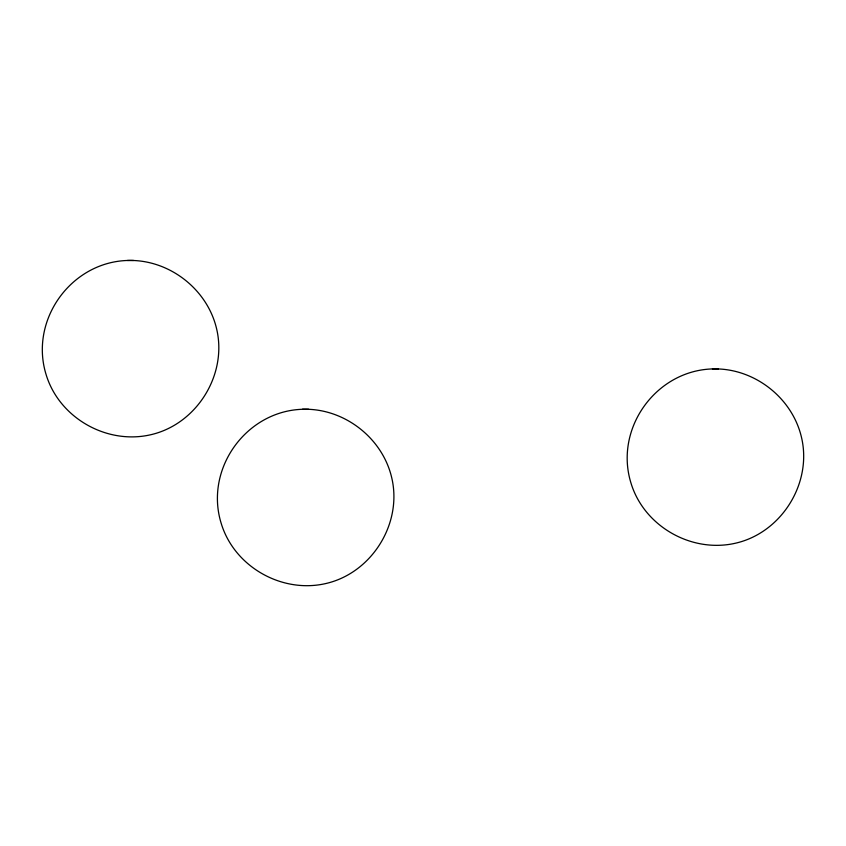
<?xml version="1.0" encoding="UTF-8"?>
<svg xmlns="http://www.w3.org/2000/svg" width="846" height="846" viewBox="0 0 846 846"><rect width="100%" height="100%" fill="white"/><g stroke="black" fill="none" stroke-linecap="round" stroke-linejoin="round"><path stroke-width="1.27" d="M127.556 260.473C70.831 262.154 29.293 320.306 46.086 374.503C59.093 417.808 106.575 444.848 150.503 434.791C196.621 424.406 227.563 374.799 216.608 328.808C207.238 288.761 168.64 259.13 127.556 260.473L133.583 260.473M302.635 409.274C245.922 410.955 204.372 469.107 221.176 523.304C234.173 566.619 281.665 593.649 325.583 583.592C371.701 573.207 402.654 523.6 391.698 477.62C382.329 437.572 343.73 407.931 302.635 409.274L308.674 409.274M712.417 368.93C655.692 370.611 614.154 428.753 630.947 482.96C643.954 526.265 691.436 553.305 735.364 543.238C781.482 532.864 812.424 483.246 801.469 437.266C792.099 397.218 753.5 367.587 712.417 368.93L718.444 368.93"/></g></svg>
